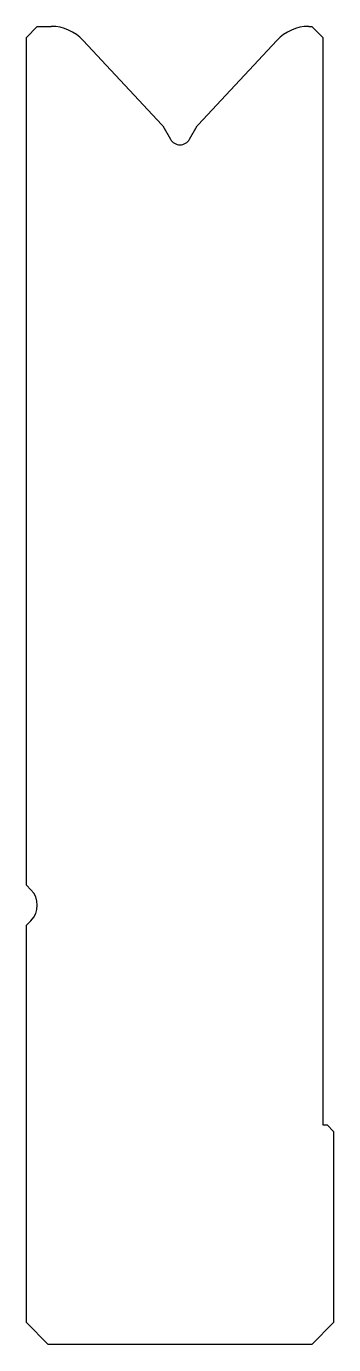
# Model space of a CAD drawing. Header units: metres. Extents: x -7 to 7, y 0 to 60.
import ezdxf

# ---------------------------------------------------------------- set-up
doc = ezdxf.new("R2010")
doc.units = ezdxf.units.M

msp = doc.modelspace()

# ---------------------------------------------------------------- linework, layer by layer
for p, q in [((-6.5, 60), (-7, 59.5)), ((-6.5, 60), (-5.869625, 60)), ((5.869625, 60), (6, 60)), ((6.5, 59.5), (6, 60)), ((-7, 20.914214), (-7, 59.5)), ((6.5, 59.5), (6.5, 10)), ((-4.406917, 59.363997), (-0.823311, 55.52105)), ((0.823311, 55.52105), (4.406917, 59.363997)), ((-0.78291, 55.46645), (-0.433013, 54.860411)), ((0.433013, 54.860411), (0.78291, 55.46645)), ((-7, 20.914214), (-6.792893, 20.707107)), ((-6.792893, 19.292893), (-7, 19.085786)), ((-7, 1), (-7, 19.085786)), ((6.5, 10), (6.7, 10)), ((7, 9.7), (6.7, 10)), ((7, 9.7), (7, 1)), ((-7, 1), (-6, 0)), ((6, 0), (7, 1)), ((6, 0), (-6, 0))]:
    msp.add_line(p, q)
for centre, radius, start, end in [((-5.869625, 58), 2, 43, 90), ((5.869625, 58), 2, 90, 137), ((-1.042717, 55.31645), 0.3, 30, 43), ((1.042717, 55.31645), 0.3, 137, 150), ((0, 55.110411), 0.5, -150, -30), ((-7.5, 20), 1, -45, 45)]:
    msp.add_arc(centre, radius, start, end)

doc.saveas('drawing.dxf')
